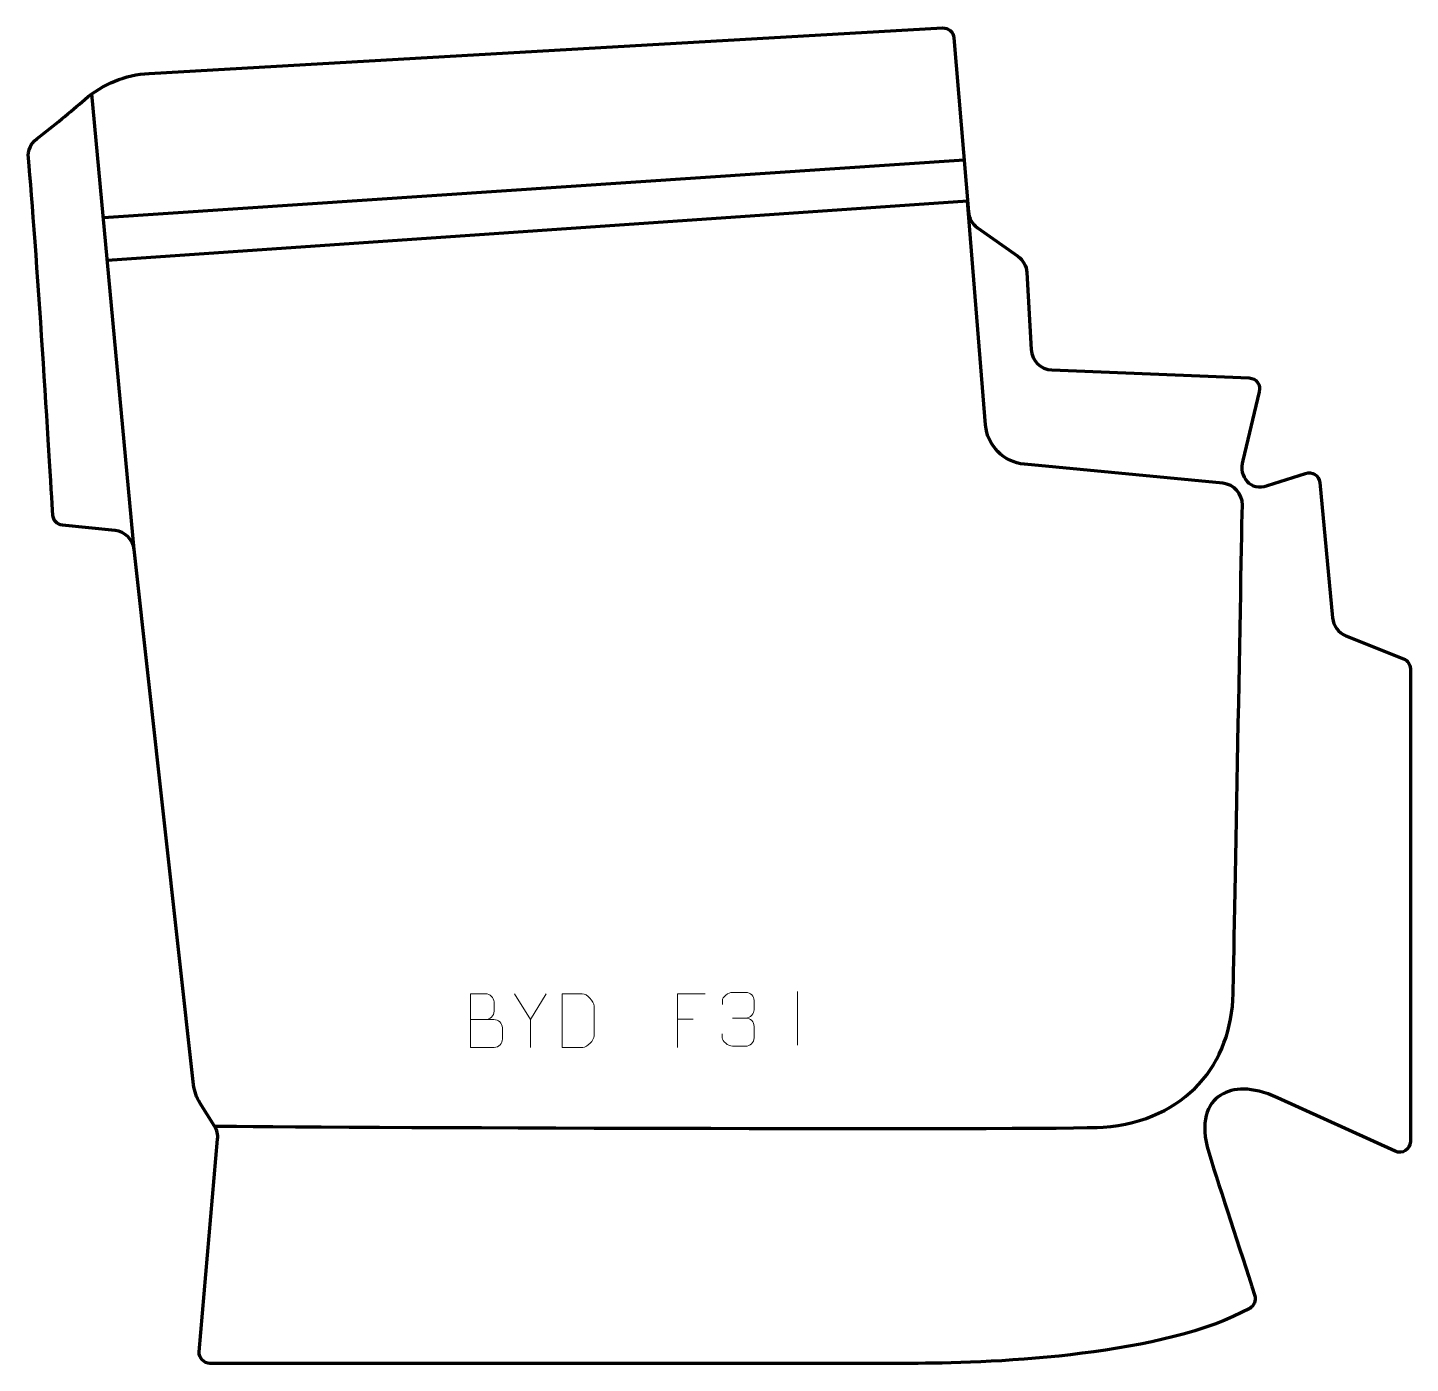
# Model space of a CAD drawing. Header units: millimetres. Extents: x -321 to 321, y -310 to 310.
import ezdxf

# ---------------------------------------------------------------- set-up
doc = ezdxf.new("R2010")
doc.units = ezdxf.units.MM
doc.header["$MEASUREMENT"] = 0
for name, color, linetype in [('layer 1', 7, 'Continuous'), ('layer 2', 7, 'Continuous'), ('layer 3', 7, 'Continuous')]:
    doc.layers.add(name, color=color, linetype=linetype)

msp = doc.modelspace()

# ---------------------------------------------------------------- linework, layer by layer
at = {"layer": 'layer 1', "color": 250, "lineweight": 9}
for points, knots in [([(-115.4459, -150.3616), (-111.8073, -150.3612), (-108.2202, -150.3612), (-104.5808, -150.3616), (-104.5808, -150.3616), (-102.6054, -150.3789), (-100.6818, -152.115), (-100.6818, -154.1646), (-100.6818, -154.1646), (-100.6822, -155.2932), (-100.6822, -158.3426), (-100.6818, -159.4715), (-100.6818, -159.4715), (-100.6642, -161.3294), (-102.2063, -163.3433), (-104.5278, -163.3264), (-104.5278, -163.3264), (-108.1676, -163.326), (-111.807, -163.326), (-115.4459, -163.3264), (-115.4459, -163.3264), (-115.4459, -155.0081), (-115.4459, -146.6903), (-115.4459, -138.3728), (-115.4459, -138.3728), (-113.0722, -138.3728), (-110.6981, -138.3728), (-108.3239, -138.3728), (-108.3239, -138.3728), (-106.6431, -138.3552), (-104.5463, -140.2657), (-104.5286, -142.2281), (-104.5286, -142.2281), (-104.529, -144.2942), (-104.529, -144.4402), (-104.5286, -146.5067), (-104.5286, -146.5067), (-104.5113, -148.5728), (-106.3658, -150.3789), (-108.3758, -150.3616)], [0, 0, 0, 0, 0.09090909, 0.09090909, 0.09090909, 0.09090909, 0.18181818, 0.18181818, 0.18181818, 0.18181818, 0.27272727, 0.27272727, 0.27272727, 0.27272727, 0.36363636, 0.36363636, 0.36363636, 0.36363636, 0.45454545, 0.45454545, 0.45454545, 0.45454545, 0.54545455, 0.54545455, 0.54545455, 0.54545455, 0.63636364, 0.63636364, 0.63636364, 0.63636364, 0.72727273, 0.72727273, 0.72727273, 0.72727273, 0.81818182, 0.81818182, 0.81818182, 0.81818182, 1, 1, 1, 1]), ([(-80.3513, -138.3801), (-80.3513, -138.3801), (-87.6737, -150.2788), (-87.6737, -150.2788), (-87.6737, -150.2788), (-87.6737, -150.2788), (-87.673, -163.3337), (-87.673, -163.3337)], [0, 0, 0, 0, 0.33333333, 0.33333333, 0.33333333, 0.33333333, 1, 1, 1, 1]), ([(-72.9239, -163.3036), (-70.5921, -163.3032), (-65.6419, -163.3272), (-63.3104, -163.3275), (-63.3104, -163.3275), (-61.3854, -163.4329), (-58.0668, -159.8913), (-58.078, -157.874), (-58.078, -157.874), (-58.0784, -152.1039), (-58.0784, -149.9342), (-58.078, -144.1649), (-58.078, -144.1649), (-58.0823, -142.0268), (-61.4568, -138.3667), (-63.6092, -138.3802), (-63.6092, -138.3802), (-65.9349, -138.3802), (-70.6592, -138.3802), (-72.9853, -138.3802), (-72.9853, -138.3802), (-72.9849, -144.1271), (-72.9236, -157.5563), (-72.9239, -163.3036)], [0, 0, 0, 0, 0.14285714, 0.14285714, 0.14285714, 0.14285714, 0.28571429, 0.28571429, 0.28571429, 0.28571429, 0.42857143, 0.42857143, 0.42857143, 0.42857143, 0.57142857, 0.57142857, 0.57142857, 0.57142857, 0.71428571, 0.71428571, 0.71428571, 0.71428571, 1, 1, 1, 1]), ([(-6.4999, -138.3727), (-6.4999, -138.3727), (-19.3739, -138.3727), (-19.3739, -138.3727), (-19.3739, -138.3727), (-19.3739, -138.3727), (-19.3739, -163.3263), (-19.3739, -163.3263)], [0, 0, 0, 0, 0.33333333, 0.33333333, 0.33333333, 0.33333333, 1, 1, 1, 1]), ([(1.4296, -143.4599), (1.4296, -143.4599), (1.4296, -141.6027), (1.4296, -141.6027), (1.4296, -141.6027), (1.4153, -139.8608), (4.0798, -137.7427), (6.1389, -137.7654), (6.1389, -137.7654), (8.203, -137.7654), (10.267, -137.7654), (12.3307, -137.7654), (12.3307, -137.7654), (14.5252, -137.7566), (16.1235, -139.6034), (16.1679, -141.5155), (16.1679, -141.5155), (16.1675, -142.9506), (16.1675, -144.3857), (16.1679, -145.8212), (16.1679, -145.8212), (16.1193, -147.4747), (14.5167, -149.7047), (12.3184, -149.6947), (12.3184, -149.6947), (14.5221, -149.7059), (16.1301, -151.5091), (16.1841, -153.5686), (16.1841, -153.5686), (16.1837, -155.3533), (16.1837, -157.138), (16.1841, -158.9231), (16.1841, -158.9231), (16.1942, -160.9845), (14.1393, -162.7476), (12.3184, -162.7395), (12.3184, -162.7395), (10.2531, -162.7392), (8.1879, -162.7392), (6.1223, -162.7395), (6.1223, -162.7395), (3.9537, -162.728), (1.4227, -160.3278), (1.4041, -158.866), (1.4041, -158.866), (1.4041, -158.866), (1.4041, -156.9574), (1.4041, -156.9574)], [0, 0, 0, 0, 0.07692308, 0.07692308, 0.07692308, 0.07692308, 0.15384615, 0.15384615, 0.15384615, 0.15384615, 0.23076923, 0.23076923, 0.23076923, 0.23076923, 0.30769231, 0.30769231, 0.30769231, 0.30769231, 0.38461538, 0.38461538, 0.38461538, 0.38461538, 0.46153846, 0.46153846, 0.46153846, 0.46153846, 0.53846154, 0.53846154, 0.53846154, 0.53846154, 0.61538462, 0.61538462, 0.61538462, 0.61538462, 0.69230769, 0.69230769, 0.69230769, 0.69230769, 0.76923077, 0.76923077, 0.76923077, 0.76923077, 0.84615385, 0.84615385, 0.84615385, 0.84615385, 1, 1, 1, 1])]:
    msp.add_open_spline(points, degree=3, knots=knots, dxfattribs=at)
for points in [[(-87.6737, -150.2788), (-87.6737, -150.2788), (-94.9946, -138.3801), (-94.9946, -138.3801)], [(36.2783, -137.3082), (36.2783, -137.3082), (36.2783, -162.2823), (36.2783, -162.2823)], [(-19.3739, -150.2524), (-19.3739, -150.2524), (-12.2058, -150.2524), (-12.2058, -150.2524)], [(6.1393, -149.7051), (6.1393, -149.7051), (12.3357, -149.7051), (12.3357, -149.7051)]]:
    msp.add_open_spline(points, degree=3, dxfattribs=at)
at = {"layer": 'layer 2', "color": 12, "lineweight": 200}
msp.add_open_spline([(-294.464, 276.8109), (-301.037, 271.1282), (-308.858, 264.5346), (-316.7846, 258.5003), (-316.7846, 258.5003), (-319.5197, 256.4181), (-320.9738, 253.0681), (-320.6479, 249.6513), (-320.6479, 249.6513), (-316.9681, 211.1053), (-310.6283, 106.2065), (-309.2941, 83.8648), (-309.2941, 83.8648), (-309.1484, 81.4282), (-307.2564, 79.4582), (-304.8226, 79.2045), (-304.8226, 79.2045), (-304.8226, 79.2045), (-280.4263, 76.6624), (-280.4263, 76.6624), (-280.4263, 76.6624), (-275.7509, 76.1755), (-272.0471, 72.5059), (-271.5268, 67.8464), (-271.5268, 67.8464), (-271.5268, 67.8464), (-243.9494, -180.6743), (-243.9494, -180.6743), (-243.9494, -180.6743), (-243.6178, -183.6449), (-242.6208, -186.5037), (-241.0323, -189.0387), (-241.0323, -189.0387), (-241.0323, -189.0387), (-234.2794, -199.8149), (-234.2794, -199.8149), (-234.2794, -199.8149), (-233.1325, -201.6449), (-232.6118, -203.7964), (-232.7953, -205.9472), (-232.7953, -205.9472), (-232.7953, -205.9472), (-241.3438, -304.5899), (-241.3438, -304.5899), (-241.3438, -304.5899), (-241.5921, -307.5007), (-239.2906, -309.9999), (-236.3619, -309.9999), (-236.3619, -309.9999), (-236.3619, -309.9999), (92.0668, -309.9999), (92.0668, -309.9999), (92.0668, -309.9999), (128.7667, -309.9999), (207.4964, -306.0677), (246.1281, -284.4528), (246.1281, -284.4528), (248.1876, -283.3001), (249.1605, -280.8709), (248.4599, -278.6219), (248.4599, -278.6219), (241.2618, -255.5191), (232.8914, -230.613), (227.1217, -212.0594), (227.1217, -212.0594), (222.801, -198.1656), (226.4723, -189.1989), (232.6952, -185.4714), (232.6952, -185.4714), (238.6363, -181.9129), (246.7431, -181.1449), (259.0747, -186.7517), (259.0747, -186.7517), (259.0747, -186.7517), (313.619, -211.5519), (313.619, -211.5519), (313.619, -211.5519), (316.9299, -213.0575), (320.6929, -210.6434), (320.6929, -207.0144), (320.6929, -207.0144), (320.6929, -207.0144), (320.6929, 12.4786), (320.6929, 12.4786), (320.6929, 12.4786), (320.6929, 14.5179), (319.4483, 16.3514), (317.55, 17.1089), (317.55, 17.1089), (317.55, 17.1089), (290.8303, 27.7686), (290.8303, 27.7686), (290.8303, 27.7686), (287.3498, 29.1573), (284.94, 32.3708), (284.5886, 36.0937), (284.5886, 36.0937), (284.5886, 36.0937), (278.6521, 98.9471), (278.6521, 98.9471), (278.6521, 98.9471), (278.3476, 102.1655), (275.101, 104.2496), (272.0382, 103.1918), (272.0382, 103.1918), (272.0382, 103.1918), (254.3386, 97.507), (254.3386, 97.507), (254.3386, 97.507), (246.641, 94.8495), (240.6575, 101.3964), (242.9841, 109.1821), (242.9841, 109.1821), (242.9841, 109.1821), (250.5223, 141.1048), (250.5223, 141.1048), (250.5223, 141.1048), (251.454, 144.2215), (249.193, 147.3789), (245.9344, 147.5116), (245.9344, 147.5116), (245.9344, 147.5116), (154.2986, 151.2423), (154.2986, 151.2423), (154.2986, 151.2423), (149.1498, 151.452), (145.004, 155.5289), (144.721, 160.6606), (144.721, 160.6606), (144.721, 160.6606), (142.7515, 196.415), (142.7515, 196.415), (142.7515, 196.415), (142.5839, 199.4542), (141.0342, 202.2507), (138.5428, 204.0089), (138.5428, 204.0089), (138.5428, 204.0089), (119.7856, 217.2483), (119.7856, 217.2483), (119.7856, 217.2483), (117.3737, 218.9509), (115.8398, 221.6306), (115.5964, 224.5685), (115.5964, 224.5685), (115.5964, 224.5685), (108.9007, 305.4237), (108.9007, 305.4237), (108.9007, 305.4237), (108.6774, 308.12), (106.3388, 310.147), (103.6309, 309.9918), (103.6309, 309.9918), (103.6309, 309.9918), (-264.6063, 288.8941), (-264.6063, 288.8941), (-264.6063, 288.8941), (-275.6232, 288.2629), (-286.1258, 284.02), (-294.464, 276.8109)], degree=3, knots=[0, 0, 0, 0, 0.02439024, 0.02439024, 0.02439024, 0.02439024, 0.04878049, 0.04878049, 0.04878049, 0.04878049, 0.07317073, 0.07317073, 0.07317073, 0.07317073, 0.09756098, 0.09756098, 0.09756098, 0.09756098, 0.12195122, 0.12195122, 0.12195122, 0.12195122, 0.14634146, 0.14634146, 0.14634146, 0.14634146, 0.17073171, 0.17073171, 0.17073171, 0.17073171, 0.19512195, 0.19512195, 0.19512195, 0.19512195, 0.2195122, 0.2195122, 0.2195122, 0.2195122, 0.24390244, 0.24390244, 0.24390244, 0.24390244, 0.26829268, 0.26829268, 0.26829268, 0.26829268, 0.29268293, 0.29268293, 0.29268293, 0.29268293, 0.31707317, 0.31707317, 0.31707317, 0.31707317, 0.34146341, 0.34146341, 0.34146341, 0.34146341, 0.36585366, 0.36585366, 0.36585366, 0.36585366, 0.3902439, 0.3902439, 0.3902439, 0.3902439, 0.41463415, 0.41463415, 0.41463415, 0.41463415, 0.43902439, 0.43902439, 0.43902439, 0.43902439, 0.46341463, 0.46341463, 0.46341463, 0.46341463, 0.48780488, 0.48780488, 0.48780488, 0.48780488, 0.51219512, 0.51219512, 0.51219512, 0.51219512, 0.53658537, 0.53658537, 0.53658537, 0.53658537, 0.56097561, 0.56097561, 0.56097561, 0.56097561, 0.58536585, 0.58536585, 0.58536585, 0.58536585, 0.6097561, 0.6097561, 0.6097561, 0.6097561, 0.63414634, 0.63414634, 0.63414634, 0.63414634, 0.65853659, 0.65853659, 0.65853659, 0.65853659, 0.68292683, 0.68292683, 0.68292683, 0.68292683, 0.70731707, 0.70731707, 0.70731707, 0.70731707, 0.73170732, 0.73170732, 0.73170732, 0.73170732, 0.75609756, 0.75609756, 0.75609756, 0.75609756, 0.7804878, 0.7804878, 0.7804878, 0.7804878, 0.80487805, 0.80487805, 0.80487805, 0.80487805, 0.82926829, 0.82926829, 0.82926829, 0.82926829, 0.85365854, 0.85365854, 0.85365854, 0.85365854, 0.87804878, 0.87804878, 0.87804878, 0.87804878, 0.90243902, 0.90243902, 0.90243902, 0.90243902, 0.92682927, 0.92682927, 0.92682927, 0.92682927, 0.95121951, 0.95121951, 0.95121951, 0.95121951, 1, 1, 1, 1], dxfattribs=at)
at = {"layer": 'layer 3', "color": 142, "lineweight": 200}
for points in [[(-271.5267, 67.8463), (-271.5267, 67.8463), (-291.187, 279.411), (-291.187, 279.411)], [(113.605, 248.6166), (113.605, 248.6166), (-285.8368, 221.8374), (-285.8368, 221.8374)]]:
    msp.add_open_spline(points, degree=3, dxfattribs=at)
msp.add_open_spline([(-234.2794, -199.8149), (-199.0182, -200.4109), (159.0259, -201.7859), (178.1038, -200.3223), (178.1038, -200.3223), (216.9506, -197.3421), (237.7776, -170.5997), (238.4658, -138.3305), (238.4658, -138.3305), (238.988, -113.8639), (241.9816, 47.9088), (242.7316, 88.4997), (242.7316, 88.4997), (242.8279, 93.7081), (238.8892, 98.1101), (233.6906, 98.6087), (233.6906, 98.6087), (233.6906, 98.6087), (141.5899, 107.4411), (141.5899, 107.4411), (141.5899, 107.4411), (131.9407, 108.3665), (124.3465, 116.0594), (123.5686, 125.6959), (123.5686, 125.6959), (123.5686, 125.6959), (115.1855, 229.5322), (115.1855, 229.5322), (115.1855, 229.5322), (115.1855, 229.5322), (-283.9952, 202.017), (-283.9952, 202.017)], degree=3, knots=[0, 0, 0, 0, 0.11111111, 0.11111111, 0.11111111, 0.11111111, 0.22222222, 0.22222222, 0.22222222, 0.22222222, 0.33333333, 0.33333333, 0.33333333, 0.33333333, 0.44444444, 0.44444444, 0.44444444, 0.44444444, 0.55555556, 0.55555556, 0.55555556, 0.55555556, 0.66666667, 0.66666667, 0.66666667, 0.66666667, 0.77777778, 0.77777778, 0.77777778, 0.77777778, 1, 1, 1, 1], dxfattribs=at)

doc.saveas('drawing.dxf')
